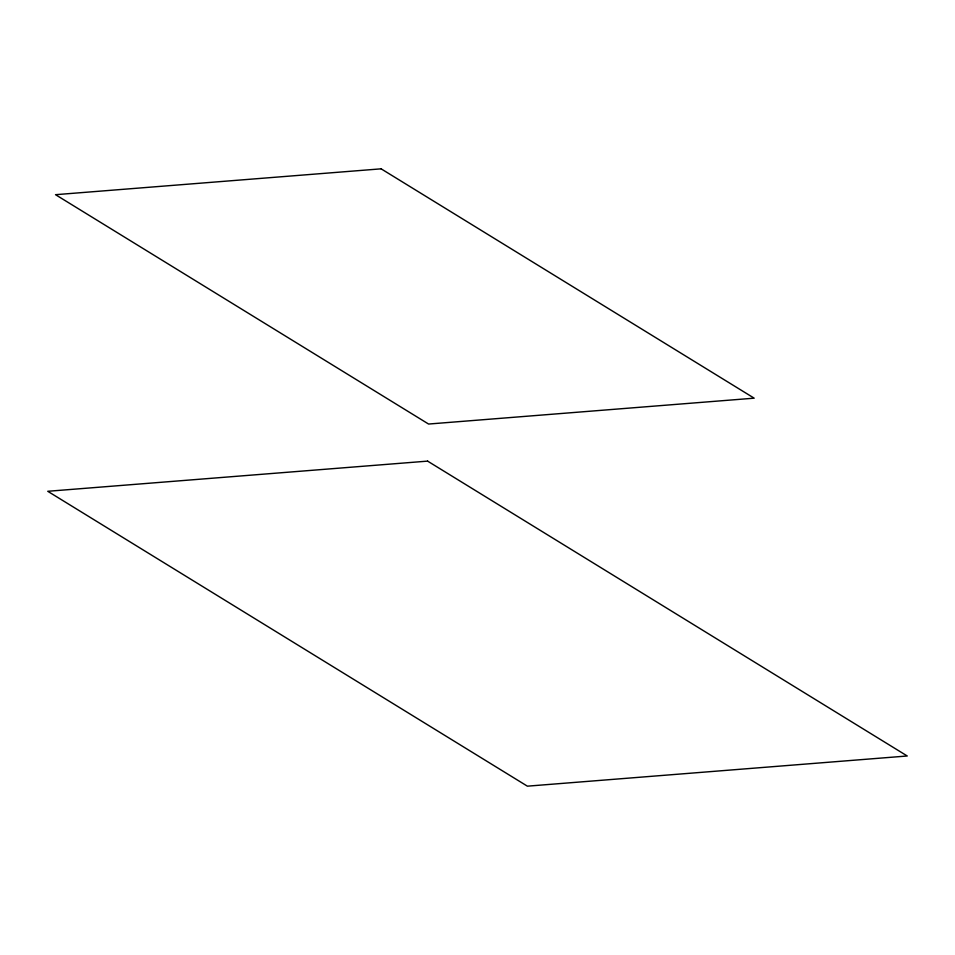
<?xml version="1.0" encoding="UTF-8"?>
<svg xmlns="http://www.w3.org/2000/svg" width="955" height="955" viewBox="0 0 955 955"><rect width="100%" height="100%" fill="white"/><g stroke="black" fill="none" stroke-linecap="round" stroke-linejoin="round"><path stroke-width="1.43" d="M381.129 168.832L55.533 194.689L428.58 424.044L754.175 398.175L381.129 168.832M427.613 461.122L47.75 491.288L527.387 786.168L907.25 755.99L427.613 461.122"/></g></svg>
